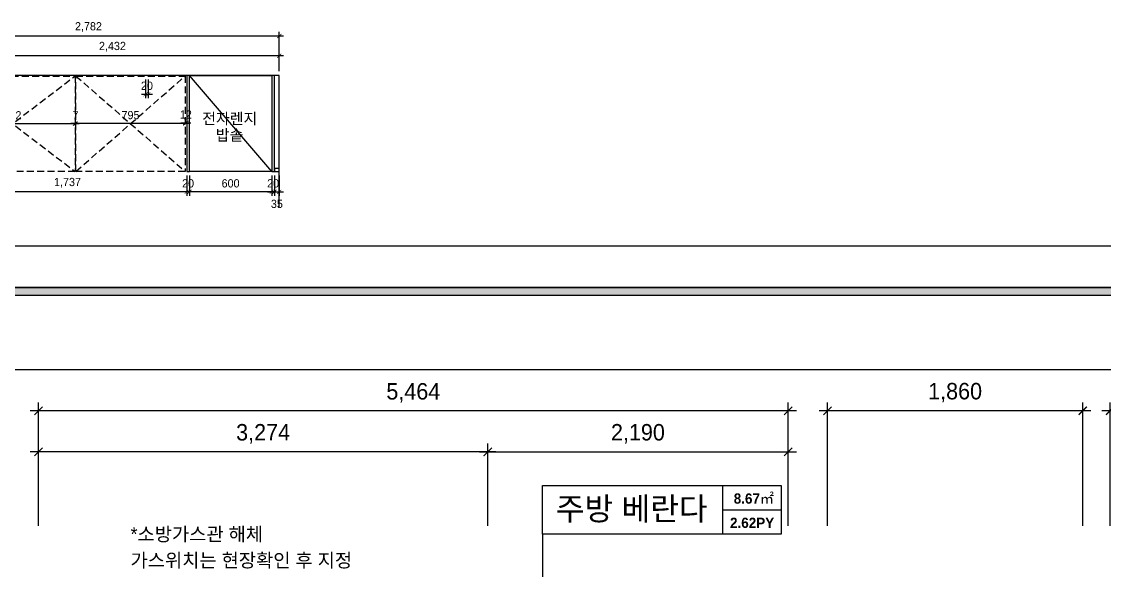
# Model space of a CAD drawing. Header units: millimetres. Extents: x 359270 to 411470, y 57550 to 89768.
# Drawn here: x 368987 to 376879, y 73606 to 77609 of the extents above; entities that cross this region are included whole.
import ezdxf
from ezdxf.enums import TextEntityAlignment as Align

# ---------------------------------------------------------------- set-up
doc = ezdxf.new("R2010")
doc.units = ezdxf.units.MM
doc.header["$LTSCALE"] = 100
doc.header["$PDMODE"] = 3
doc.linetypes.add('DASHED', pattern=[0.75, 0.5, -0.25])
doc.linetypes.add('DASHEDX2', pattern=[1.5, 1, -0.5])
doc.layers.get('DEFPOINTS').update_dxf_attribs({"color": 248})
for name, color, linetype in [('0-ELC TEXT', 7, 'Continuous'), ('03-TEXT', 3, 'Continuous'), ('03-WAL NEW', 3, 'Continuous'), ('04_FUR', 6, 'Continuous'), ('06-FUR', 6, 'Continuous'), ('07-DIM WAL', 5, 'Continuous'), ('FORM(YOURNAME)-1', 1, 'Continuous'), ('FORM(YOURNAME)-11', 1, 'Continuous'), ('FUR', 8, 'DASHED')]:
    doc.layers.add(name, color=color, linetype=linetype)
doc.styles.add('HY 울릉도 L', font='')
doc.styles.add('YOURNAME', font='HY울릉도M.TTF')
doc.styles.add('넥슨고딕', font='NEXONLv1GothicBold.ttf')
doc.styles.add('코레일둥고', font='Korail_Round_Gothic_Medium.ttf')
doc.styles.get('HY 울릉도 L').set_extended_font_data('HY울릉도L')
doc.dimstyles.new('30', dxfattribs={"dimscale": 30, "dimtxt": 2, "dimasz": 1, "dimexe": 1, "dimexo": 1, "dimgap": 1, "dimtad": 1, "dimdec": 0, "dimrnd": 0.05, "dimdsep": 46, "dimlunit": 6, "dimtxsty": 'HY 울릉도 L', "dimblk": 'ARCHTICK', "dimcen": 2.5, "dimdle": 1, "dimclrd": 133, "dimclre": 133, "dimclrt": 30, "dimadec": 0, "dimazin": 0, "dimtfac": 1, "dimtdec": 0, "dimtix": 1, "dimtmove": 2, "dimatfit": 3, "dimldrblk": 'ARCHTICK', "dimfxl": 1, "dimlwd": -1, "dimlwe": -1, "dimarcsym": 0})
doc.dimstyles.new('60', dxfattribs={"dimscale": 60, "dimtxt": 2, "dimasz": 1, "dimexe": 1, "dimexo": 1, "dimgap": 1, "dimtad": 1, "dimdec": 0, "dimrnd": 0.05, "dimdsep": 46, "dimlunit": 6, "dimtxsty": 'HY 울릉도 L', "dimblk": 'ARCHTICK', "dimcen": 2.5, "dimdle": 1, "dimclrd": 133, "dimclre": 133, "dimclrt": 30, "dimadec": 0, "dimazin": 0, "dimtfac": 1, "dimtdec": 0, "dimtix": 1, "dimtmove": 2, "dimatfit": 3, "dimldrblk": 'ARCHTICK', "dimfxl": 1, "dimlwd": -1, "dimlwe": -1, "dimarcsym": 0})

# ---------------------------------------------------------------- blocks, each defined once
blk = doc.blocks.new('FORM-ELEVATION')
at = {"layer": 'FORM(YOURNAME)-11'}
h = blk.add_hatch(color=256, dxfattribs=at)
h.dxf.hatch_style = 1
h.paths.add_polyline_path([(-10309, 35708), (71691, 35708), (71691, 35508), (-10309, 35508)])
h.paths.add_polyline_path([(-10309, -21492), (71691, -21492), (71691, -21692), (-10309, -21692)])
at = {"layer": 'DEFPOINTS', "color": 158}
for points in [[(-10309, -21692), (71691, -21692), (71691, 35708), (-10309, 35708)], [(-8309, 33708), (61071, 33708), (61071, -19692), (-8309, -19692)]]:
    blk.add_lwpolyline(points, close=True, dxfattribs=at)
at = {"layer": 'FORM(YOURNAME)-11', "color": 250}
blk.add_lwpolyline([(-11309, -22692), (72691, -22692), (72691, 36708), (-11309, 36708)], close=True, dxfattribs=at)
at = {"layer": 'FORM(YOURNAME)-11'}
blk.add_lwpolyline([(-10309, 35708), (71691, 35708), (71691, 35508), (-10309, 35508)], close=True, dxfattribs=at)
at = {"layer": 'FORM(YOURNAME)-11', "color": 3, "style": 'YOURNAME'}
for tag, height, p in [('1', 450, (71041, -1219)), ('2', 450, (71041, -1863)), ('3', 450, (71041, -3150)), ('4', 450, (71041, -5081)), ('5', 515, (71041, -7398)), ('6', 515, (71041, -9650)), ('7', 515, (71041, -11903)), ('8', 515, (71041, -14155)), ('9', 515, (71041, -16408)), ('10', 515, (66791, -18596)), ('11', 515, (71041, -18660)), ('12', 515, (66791, -20848)), ('13', 515, (71041, -20848))]:
    blk.add_attdef(tag, text='', height=height, dxfattribs=at).set_placement(p, align=Align.MIDDLE_RIGHT)
blk = doc.blocks.new('_ArchTick')
at = {"color": 0, "linetype": 'ByBlock', "const_width": 0.15}
blk.add_lwpolyline([(-0.5, -0.5), (0.5, 0.5)], dxfattribs=at)
blk = doc.blocks.new('*D144')
at = {"layer": '07-DIM WAL', "color": 133}
for p, q in [((369110, 73930), (369110, 74530)), ((372384, 73930), (372384, 74530)), ((372444, 74470), (369050, 74470))]:
    blk.add_line(p, q, dxfattribs=at)
at = {"layer": 'DEFPOINTS', "color": 0}
for p in [(369110, 74470), (369110, 73870), (372384, 73870)]:
    blk.add_point(p, dxfattribs=at)
at = {"layer": '07-DIM WAL', "color": 133, "xscale": 60, "yscale": 60, "zscale": 60, "rotation": 180}
blk.add_blockref('_ArchTick', (369110, 74470), dxfattribs=at)
at = {"layer": '07-DIM WAL', "color": 133, "xscale": 60, "yscale": 60, "zscale": 60}
blk.add_blockref('_ArchTick', (372384, 74470), dxfattribs=at)
at = {"layer": '07-DIM WAL', "color": 30, "insert": (370747, 74602), "char_height": 120, "attachment_point": 5, "style": 'HY 울릉도 L'}
blk.add_mtext('3,274', dxfattribs=at)
blk = doc.blocks.new('*D145')
at = {"layer": '07-DIM WAL', "color": 133}
for p, q in [((372384, 73930), (372384, 74530)), ((374574, 73930), (374574, 74530)), ((372324, 74470), (374634, 74470))]:
    blk.add_line(p, q, dxfattribs=at)
at = {"layer": 'DEFPOINTS', "color": 0}
for p in [(374574, 74470), (372384, 73870), (374574, 73870)]:
    blk.add_point(p, dxfattribs=at)
at = {"layer": '07-DIM WAL', "color": 133, "xscale": 60, "yscale": 60, "zscale": 60, "rotation": 180}
blk.add_blockref('_ArchTick', (372384, 74470), dxfattribs=at)
at = {"layer": '07-DIM WAL', "color": 133, "xscale": 60, "yscale": 60, "zscale": 60}
blk.add_blockref('_ArchTick', (374574, 74470), dxfattribs=at)
at = {"layer": '07-DIM WAL', "color": 30, "insert": (373479, 74602), "char_height": 120, "attachment_point": 5, "style": 'HY 울릉도 L'}
blk.add_mtext('2,190', dxfattribs=at)
blk = doc.blocks.new('*D146')
at = {"layer": '07-DIM WAL', "color": 133}
for p, q in [((369110, 73930), (369110, 74830)), ((374574, 73930), (374574, 74830)), ((374634, 74770), (369050, 74770))]:
    blk.add_line(p, q, dxfattribs=at)
at = {"layer": 'DEFPOINTS', "color": 0}
for p in [(369110, 74770), (369110, 73870), (374574, 73870)]:
    blk.add_point(p, dxfattribs=at)
at = {"layer": '07-DIM WAL', "color": 133, "xscale": 60, "yscale": 60, "zscale": 60, "rotation": 180}
blk.add_blockref('_ArchTick', (369110, 74770), dxfattribs=at)
at = {"layer": '07-DIM WAL', "color": 133, "xscale": 60, "yscale": 60, "zscale": 60}
blk.add_blockref('_ArchTick', (374574, 74770), dxfattribs=at)
at = {"layer": '07-DIM WAL', "color": 30, "insert": (371842, 74900.6), "char_height": 120, "attachment_point": 5, "style": 'HY 울릉도 L'}
blk.add_mtext('5,464', dxfattribs=at)
blk = doc.blocks.new('*D147')
at = {"layer": '07-DIM WAL', "color": 133}
for p, q in [((374860.8, 73930), (374860.8, 74830)), ((376721, 73930), (376721, 74830)), ((376781, 74770), (374800.8, 74770))]:
    blk.add_line(p, q, dxfattribs=at)
at = {"layer": 'DEFPOINTS', "color": 0}
for p in [(374860.8, 74770), (374860.8, 73870), (376721, 73870)]:
    blk.add_point(p, dxfattribs=at)
at = {"layer": '07-DIM WAL', "color": 133, "xscale": 60, "yscale": 60, "zscale": 60, "rotation": 180}
blk.add_blockref('_ArchTick', (374860.8, 74770), dxfattribs=at)
at = {"layer": '07-DIM WAL', "color": 133, "xscale": 60, "yscale": 60, "zscale": 60}
blk.add_blockref('_ArchTick', (376721, 74770), dxfattribs=at)
at = {"layer": '07-DIM WAL', "color": 30, "insert": (375790.9, 74901.9), "char_height": 120, "attachment_point": 5, "style": 'HY 울릉도 L'}
blk.add_mtext('1,860', dxfattribs=at)
blk = doc.blocks.new('*D165')
at = {"layer": '07-DIM WAL', "color": 133}
for p, q in [((376920.5, 73930), (376920.5, 74830)), ((379411, 73930), (379411, 74830)), ((379471, 74770), (376860.5, 74770))]:
    blk.add_line(p, q, dxfattribs=at)
at = {"layer": 'DEFPOINTS', "color": 0}
for p in [(376920.5, 74770), (376920.5, 73870), (379411, 73870)]:
    blk.add_point(p, dxfattribs=at)
at = {"layer": '07-DIM WAL', "color": 133, "xscale": 60, "yscale": 60, "zscale": 60, "rotation": 180}
blk.add_blockref('_ArchTick', (376920.5, 74770), dxfattribs=at)
at = {"layer": '07-DIM WAL', "color": 133, "xscale": 60, "yscale": 60, "zscale": 60}
blk.add_blockref('_ArchTick', (379411, 74770), dxfattribs=at)
at = {"layer": '07-DIM WAL', "color": 30, "insert": (378165.8, 74902), "char_height": 120, "attachment_point": 5, "style": 'HY 울릉도 L'}
blk.add_mtext('2,490', dxfattribs=at)
blk = doc.blocks.new('*D306')
at = {"layer": '07-DIM WAL', "color": 133}
for p, q in [((370810.2, 76486.5), (370810.2, 76337.3)), ((370830.2, 76486.5), (370830.2, 76337.3)), ((370780.2, 76367.3), (370860.2, 76367.3))]:
    blk.add_line(p, q, dxfattribs=at)
at = {"layer": 'DEFPOINTS', "color": 0}
for p in [(370810.2, 76516.5), (370830.2, 76516.5), (370830.2, 76367.3)]:
    blk.add_point(p, dxfattribs=at)
at = {"layer": '07-DIM WAL', "color": 133, "xscale": 30, "yscale": 30, "zscale": 30}
blk.add_blockref('_ArchTick', (370810.2, 76367.3), dxfattribs=at)
at = {"layer": '07-DIM WAL', "color": 133, "xscale": 30, "yscale": 30, "zscale": 30, "rotation": 180}
blk.add_blockref('_ArchTick', (370830.2, 76367.3), dxfattribs=at)
at = {"layer": '07-DIM WAL', "color": 30, "insert": (370820.2, 76428.6), "char_height": 60, "attachment_point": 5, "style": 'HY 울릉도 L'}
blk.add_mtext('20', dxfattribs=at)
blk = doc.blocks.new('*D307')
at = {"layer": '07-DIM WAL', "color": 133}
for p, q in [((370210.2, 76486.5), (370210.2, 76337.3)), ((370810.2, 76486.5), (370810.2, 76337.3)), ((370840.2, 76367.3), (370180.2, 76367.3))]:
    blk.add_line(p, q, dxfattribs=at)
at = {"layer": 'DEFPOINTS', "color": 0}
for p in [(370210.2, 76516.5), (370810.2, 76516.5), (370210.2, 76367.3)]:
    blk.add_point(p, dxfattribs=at)
at = {"layer": '07-DIM WAL', "color": 133, "xscale": 30, "yscale": 30, "zscale": 30, "rotation": 180}
blk.add_blockref('_ArchTick', (370210.2, 76367.3), dxfattribs=at)
at = {"layer": '07-DIM WAL', "color": 133, "xscale": 30, "yscale": 30, "zscale": 30}
blk.add_blockref('_ArchTick', (370810.2, 76367.3), dxfattribs=at)
at = {"layer": '07-DIM WAL', "color": 30, "insert": (370510.2, 76428.6), "char_height": 60, "attachment_point": 5, "style": 'HY 울릉도 L'}
blk.add_mtext('600', dxfattribs=at)
blk = doc.blocks.new('*D308')
at = {"layer": '07-DIM WAL', "color": 133}
for p, q in [((370190.2, 76486.5), (370190.2, 76337.3)), ((370210.2, 76486.5), (370210.2, 76337.3)), ((370240.2, 76367.3), (370160.2, 76367.3))]:
    blk.add_line(p, q, dxfattribs=at)
at = {"layer": 'DEFPOINTS', "color": 0}
for p in [(370190.2, 76516.5), (370210.2, 76516.5), (370190.2, 76367.3)]:
    blk.add_point(p, dxfattribs=at)
at = {"layer": '07-DIM WAL', "color": 133, "xscale": 30, "yscale": 30, "zscale": 30}
blk.add_blockref('_ArchTick', (370190.2, 76367.3), dxfattribs=at)
at = {"layer": '07-DIM WAL', "color": 133, "xscale": 30, "yscale": 30, "zscale": 30, "rotation": 180}
blk.add_blockref('_ArchTick', (370210.2, 76367.3), dxfattribs=at)
at = {"layer": '07-DIM WAL', "color": 30, "insert": (370200.2, 76428.6), "char_height": 60, "attachment_point": 5, "style": 'HY 울릉도 L'}
blk.add_mtext('20', dxfattribs=at)
blk = doc.blocks.new('*D309')
at = {"layer": '07-DIM WAL', "color": 133}
for p, q in [((368452.8, 76486.5), (368452.8, 76337.3)), ((370190.2, 76486.5), (370190.2, 76337.3)), ((370220.2, 76367.3), (368422.8, 76367.3))]:
    blk.add_line(p, q, dxfattribs=at)
at = {"layer": 'DEFPOINTS', "color": 0}
for p in [(368452.8, 76516.5), (370190.2, 76516.5), (368452.8, 76367.3)]:
    blk.add_point(p, dxfattribs=at)
at = {"layer": '07-DIM WAL', "color": 133, "xscale": 30, "yscale": 30, "zscale": 30, "rotation": 180}
blk.add_blockref('_ArchTick', (368452.8, 76367.3), dxfattribs=at)
at = {"layer": '07-DIM WAL', "color": 133, "xscale": 30, "yscale": 30, "zscale": 30}
blk.add_blockref('_ArchTick', (370190.2, 76367.3), dxfattribs=at)
at = {"layer": '07-DIM WAL', "color": 30, "insert": (369321.5, 76433.3), "char_height": 60, "attachment_point": 5, "style": 'HY 울릉도 L'}
blk.add_mtext('1,737', dxfattribs=at)
blk = doc.blocks.new('*D311')
at = {"color": 133}
for p, q in [((370148.2, 76870.5), (370220.2, 76870.5)), ((370178.2, 76894), (370178.2, 76900.5)), ((370190.2, 76896.5), (370190.2, 76900.5))]:
    blk.add_line(p, q, dxfattribs=at)
at = {"layer": 'DEFPOINTS', "color": 0}
for p in [(370178.2, 76864), (370190.2, 76870.5), (370190.2, 76866.5)]:
    blk.add_point(p, dxfattribs=at)
at = {"color": 133, "xscale": 30, "yscale": 30, "zscale": 30}
blk.add_blockref('_ArchTick', (370178.2, 76870.5), dxfattribs=at)
at = {"color": 133, "xscale": 30, "yscale": 30, "zscale": 30, "rotation": 180}
blk.add_blockref('_ArchTick', (370190.2, 76870.5), dxfattribs=at)
at = {"color": 30, "insert": (370184.2, 76931.2), "char_height": 60, "attachment_point": 5, "style": 'HY 울릉도 L'}
blk.add_mtext('12', dxfattribs=at)
blk = doc.blocks.new('*D312')
at = {"color": 133}
for p, q in [((370208.2, 76865.3), (369353.2, 76865.3)), ((369383.2, 76894), (369383.2, 76895.3)), ((370178.2, 76840.5), (370178.2, 76835.3))]:
    blk.add_line(p, q, dxfattribs=at)
at = {"layer": 'DEFPOINTS', "color": 0}
for p in [(369383.2, 76865.3), (369383.2, 76864), (370178.2, 76870.5)]:
    blk.add_point(p, dxfattribs=at)
at = {"color": 133, "xscale": 30, "yscale": 30, "zscale": 30, "rotation": 180}
blk.add_blockref('_ArchTick', (369383.2, 76865.3), dxfattribs=at)
at = {"color": 133, "xscale": 30, "yscale": 30, "zscale": 30}
blk.add_blockref('_ArchTick', (370178.2, 76865.3), dxfattribs=at)
at = {"color": 30, "insert": (369780.7, 76926.6), "char_height": 60, "attachment_point": 5, "style": 'HY 울릉도 L'}
blk.add_mtext('795', dxfattribs=at)
blk = doc.blocks.new('*D313')
at = {"color": 133}
for p, q in [((369413.2, 76865.3), (369346.2, 76865.3)), ((369376.2, 76895.3), (369376.2, 76895.3)), ((369383.2, 76895.3), (369383.2, 76895.3))]:
    blk.add_line(p, q, dxfattribs=at)
at = {"layer": 'DEFPOINTS', "color": 0}
for p in [(369376.2, 76865.3), (369376.2, 76865.3), (369383.2, 76865.3)]:
    blk.add_point(p, dxfattribs=at)
at = {"color": 133, "xscale": 30, "yscale": 30, "zscale": 30}
blk.add_blockref('_ArchTick', (369376.2, 76865.3), dxfattribs=at)
at = {"color": 133, "xscale": 30, "yscale": 30, "zscale": 30, "rotation": 180}
blk.add_blockref('_ArchTick', (369383.2, 76865.3), dxfattribs=at)
at = {"color": 30, "insert": (369379.7, 76925.3), "char_height": 60, "attachment_point": 5, "style": 'HY 울릉도 L'}
blk.add_mtext('7', dxfattribs=at)
blk = doc.blocks.new('*D314')
at = {"color": 133}
for p, q in [((369406.2, 76864), (368434.2, 76864)), ((368464.2, 76835.3), (368464.2, 76834)), ((369376.2, 76835.3), (369376.2, 76834))]:
    blk.add_line(p, q, dxfattribs=at)
at = {"layer": 'DEFPOINTS', "color": 0}
for p in [(368464.2, 76865.3), (368464.2, 76864), (369376.2, 76865.3)]:
    blk.add_point(p, dxfattribs=at)
at = {"color": 133, "xscale": 30, "yscale": 30, "zscale": 30, "rotation": 180}
blk.add_blockref('_ArchTick', (368464.2, 76864), dxfattribs=at)
at = {"color": 133, "xscale": 30, "yscale": 30, "zscale": 30}
blk.add_blockref('_ArchTick', (369376.2, 76864), dxfattribs=at)
at = {"color": 30, "insert": (368920.2, 76924.7), "char_height": 60, "attachment_point": 5, "style": 'HY 울릉도 L'}
blk.add_mtext('912', dxfattribs=at)
blk = doc.blocks.new('*D321')
at = {"color": 133}
for p, q in [((370895.2, 77503.4), (368053.2, 77503.4)), ((368083.2, 77246.5), (368083.2, 77533.4)), ((370865.2, 77246.5), (370865.2, 77533.4))]:
    blk.add_line(p, q, dxfattribs=at)
at = {"layer": 'DEFPOINTS', "color": 0}
for p in [(368083.2, 77503.4), (368083.2, 77216.5), (370865.2, 77216.5)]:
    blk.add_point(p, dxfattribs=at)
at = {"color": 133, "xscale": 30, "yscale": 30, "zscale": 30, "rotation": 180}
blk.add_blockref('_ArchTick', (368083.2, 77503.4), dxfattribs=at)
at = {"color": 133, "xscale": 30, "yscale": 30, "zscale": 30}
blk.add_blockref('_ArchTick', (370865.2, 77503.4), dxfattribs=at)
at = {"color": 30, "insert": (369474.2, 77569.3), "char_height": 60, "attachment_point": 5, "style": 'HY 울릉도 L'}
blk.add_mtext('2,782', dxfattribs=at)
blk = doc.blocks.new('*D322')
at = {"color": 133}
for p, q in [((370895.2, 77359.8), (368402.8, 77359.8)), ((368432.8, 77246.5), (368432.8, 77389.8)), ((370865.2, 77246.5), (370865.2, 77389.8))]:
    blk.add_line(p, q, dxfattribs=at)
at = {"layer": 'DEFPOINTS', "color": 0}
for p in [(368432.8, 77359.8), (368432.8, 77216.5), (370865.2, 77216.5)]:
    blk.add_point(p, dxfattribs=at)
at = {"color": 133, "xscale": 30, "yscale": 30, "zscale": 30, "rotation": 180}
blk.add_blockref('_ArchTick', (368432.8, 77359.8), dxfattribs=at)
at = {"color": 133, "xscale": 30, "yscale": 30, "zscale": 30}
blk.add_blockref('_ArchTick', (370865.2, 77359.8), dxfattribs=at)
at = {"color": 30, "insert": (369649, 77425.7), "char_height": 60, "attachment_point": 5, "style": 'HY 울릉도 L'}
blk.add_mtext('2,432', dxfattribs=at)
blk = doc.blocks.new('*D326')
at = {"color": 133}
for p, q in [((369890.6, 77186.5), (369890.6, 77049.2)), ((369910.6, 77186.5), (369910.6, 77049.2)), ((369860.6, 77079.2), (369940.6, 77079.2))]:
    blk.add_line(p, q, dxfattribs=at)
at = {"layer": 'DEFPOINTS', "color": 0}
for p in [(369890.6, 77216.5), (369910.6, 77216.5), (369910.6, 77079.2)]:
    blk.add_point(p, dxfattribs=at)
at = {"color": 133, "xscale": 30, "yscale": 30, "zscale": 30}
blk.add_blockref('_ArchTick', (369890.6, 77079.2), dxfattribs=at)
at = {"color": 133, "xscale": 30, "yscale": 30, "zscale": 30, "rotation": 180}
blk.add_blockref('_ArchTick', (369910.6, 77079.2), dxfattribs=at)
at = {"color": 30, "insert": (369900.6, 77140.5), "char_height": 60, "attachment_point": 5, "style": 'HY 울릉도 L'}
blk.add_mtext('20', dxfattribs=at)
blk = doc.blocks.new('*D329')
at = {"color": 133}
for p, q in [((370830.2, 76486.5), (370830.2, 76337.3)), ((370865.2, 76486.5), (370865.2, 76337.3)), ((370800.2, 76367.3), (370895.2, 76367.3))]:
    blk.add_line(p, q, dxfattribs=at)
at = {"layer": 'DEFPOINTS', "color": 0}
for p in [(370830.2, 76516.5), (370865.2, 76516.5), (370865.2, 76367.3)]:
    blk.add_point(p, dxfattribs=at)
at = {"color": 133, "xscale": 30, "yscale": 30, "zscale": 30}
blk.add_blockref('_ArchTick', (370830.2, 76367.3), dxfattribs=at)
at = {"color": 133, "xscale": 30, "yscale": 30, "zscale": 30, "rotation": 180}
blk.add_blockref('_ArchTick', (370865.2, 76367.3), dxfattribs=at)
at = {"color": 30, "insert": (370847.7, 76279.1), "char_height": 60, "attachment_point": 5, "style": 'HY 울릉도 L'}
blk.add_mtext('35', dxfattribs=at)

msp = doc.modelspace()

# ---------------------------------------------------------------- linework, layer by layer
msp.add_spline([(369462.5, 69271), (366955.3, 74770), (367450.5, 75610), (368129.2, 75070), (367550, 74770), (366258.3, 75970), (367523.9, 76901.9), (367265.1, 76901.9)], degree=3)
at = {"layer": '0-ELC TEXT'}
for p, q in [((374098.4, 73870), (374098.4, 74223.8)), ((374098.4, 74046.9), (374523.1, 74046.9)), ((372782.6, 73870), (372782.6, 72656.9))]:
    msp.add_line(p, q, dxfattribs=at)
msp.add_lwpolyline([(372782.6, 74223.8), (374523.1, 74223.8), (374523.1, 73870), (372782.6, 73870)], close=True, dxfattribs=at)
at = {"layer": '03-WAL NEW'}
msp.add_lwpolyline([(370865.2, 76250.3), (370865.2, 77216.5), (368083.2, 77216.5), (368083.2, 76516.5)], dxfattribs=at)
at = {"layer": '04_FUR'}
msp.add_line((370810.2, 76516.5), (370210.2, 77216.5), dxfattribs=at)
for points in [[(370190.2, 77216.5), (370190.2, 76516.5), (370210.2, 76516.5), (370210.2, 77216.5), (370190.2, 77216.5)], [(370810.2, 77216.5), (370810.2, 76516.5), (370830.2, 76516.5), (370830.2, 77216.5), (370810.2, 77216.5)]]:
    msp.add_lwpolyline(points, dxfattribs=at)
for points in [[(370810.2, 77216.5), (370810.2, 76516.5), (370210.2, 76516.5), (370210.2, 77216.5)], [(370830.2, 76516.5), (370865.2, 76516.5), (370865.2, 76536.5), (370830.2, 76536.5)]]:
    msp.add_lwpolyline(points, close=True, dxfattribs=at)
at = {"layer": 'FUR'}
for p, q in [((368464.2, 77211.5), (369376.2, 76516.5)), ((368464.2, 76516.5), (369376.2, 77211.5)), ((369383.2, 77211.5), (370178.2, 76516.5)), ((369383.2, 76516.5), (370178.2, 77211.5))]:
    msp.add_line(p, q, dxfattribs=at)
for points in [[(368464.2, 77211.5), (369376.2, 77211.5), (369376.2, 76516.5), (368464.2, 76516.5)], [(369383.2, 77211.5), (370178.2, 77211.5), (370178.2, 76516.5), (369383.2, 76516.5)]]:
    msp.add_lwpolyline(points, close=True, dxfattribs=at)

# ---------------------------------------------------------------- block references
at = {"layer": 'FORM(YOURNAME)-1', "xscale": 0.3, "yscale": 0.3, "zscale": 0.3}
msp.add_blockref('FORM-ELEVATION', (363262.6, 64957.5), dxfattribs=at)

# ---------------------------------------------------------------- texts
at = {"layer": '0-ELC TEXT', "color": 10, "style": '코레일둥고'}
for s, p in [('*소방가스관 해체', (369781, 73820.1)), ('가스위치는 현장확인 후 지정', (369781, 73629))]:
    msp.add_text(s, height=100, dxfattribs=at).set_placement(p)
at = {"layer": '03-TEXT'}
for s, height, style, p in [('8.67㎡', 75, '넥슨고딕', (374324.1, 74092)), ('주방 베란다', 166.67, '코레일둥고', (373434.1, 73971.5)), ('2.62PY', 75, '넥슨고딕', (374311.3, 73915.1))]:
    msp.add_text(s, height=height, dxfattribs=dict(at, style=style)).set_placement(p, align=Align.CENTER)
at = {"layer": '06-FUR', "color": 7, "linetype": 'DASHEDX2', "style": '코레일둥고'}
for s, p in [('전자렌지', (370303.5, 76861.6)), ('밥솥', (370402.5, 76741.4))]:
    msp.add_text(s, height=80, dxfattribs=at).set_placement(p)

# ---------------------------------------------------------------- dimensions: what is measured, and where the dimension line sits
for base, p1, p2, picture, middle in [((368083.2, 77503.4), (370865.2, 77216.5), (368083.2, 77216.5), '*D321', (369474.2, 77569.3)), ((368432.8, 77359.8), (370865.2, 77216.5), (368432.8, 77216.5), '*D322', (369649, 77425.7)), ((369910.6, 77079.2), (369890.6, 77216.5), (369910.6, 77216.5), '*D326', (369900.6, 77140.5)), ((368464.2, 76864), (369376.2, 76865.3), (368464.2, 76865.3), '*D314', (368920.2, 76924.7)), ((369376.2, 76865.3), (369383.2, 76865.3), (369376.2, 76865.3), '*D313', (369379.7, 76925.3)), ((369383.2, 76865.3), (370178.2, 76870.5), (369383.2, 76864), '*D312', (369780.7, 76926.6)), ((370190.2, 76870.5), (370178.2, 76864), (370190.2, 76866.5), '*D311', (370184.2, 76931.2))]:
    dim = msp.add_linear_dim(base=base, p1=p1, p2=p2, dimstyle='30')
    dim.commit()
    dim.dimension.update_dxf_attribs({"geometry": picture, "text_midpoint": middle})
dim = msp.add_linear_dim(base=(370865.2, 76367.3), p1=(370830.2, 76516.5), p2=(370865.2, 76516.5), dimstyle='30')
dim.commit()
dim.dimension.update_dxf_attribs({"geometry": '*D329', "text_midpoint": (370847.7, 76279.1), "dimtype": 160})
at = {"layer": '07-DIM WAL'}
for base, p1, p2, picture, middle in [((368452.8, 76367.3), (370190.2, 76516.5), (368452.8, 76516.5), '*D309', (369321.5, 76433.3)), ((370190.2, 76367.3), (370210.2, 76516.5), (370190.2, 76516.5), '*D308', (370200.2, 76428.6)), ((370210.2, 76367.3), (370810.2, 76516.5), (370210.2, 76516.5), '*D307', (370510.2, 76428.6)), ((370830.2, 76367.3), (370810.2, 76516.5), (370830.2, 76516.5), '*D306', (370820.2, 76428.6))]:
    dim = msp.add_linear_dim(base=base, p1=p1, p2=p2, angle=0, dimstyle='30', override={"dimfxl": 1.25}, dxfattribs=at)
    dim.commit()
    dim.dimension.update_dxf_attribs({"geometry": picture, "text_midpoint": middle})
for base, p1, p2, picture, middle in [((369110, 74770), (374574, 73870), (369110, 73870), '*D146', (371842, 74900.6)), ((374860.8, 74770), (376721, 73870), (374860.8, 73870), '*D147', (375790.9, 74901.9)), ((376920.5424, 74770), (379411, 73870), (376920.5424, 73870), '*D165', (378165.7712, 74901.9674)), ((369110, 74470), (372384, 73870), (369110, 73870), '*D144', (370747, 74602)), ((374574, 74470), (372384, 73870), (374574, 73870), '*D145', (373479, 74602))]:
    dim = msp.add_linear_dim(base=base, p1=p1, p2=p2, dimstyle='60', dxfattribs=at)
    dim.commit()
    dim.dimension.update_dxf_attribs({"geometry": picture, "text_midpoint": middle})

doc.saveas('drawing.dxf')
